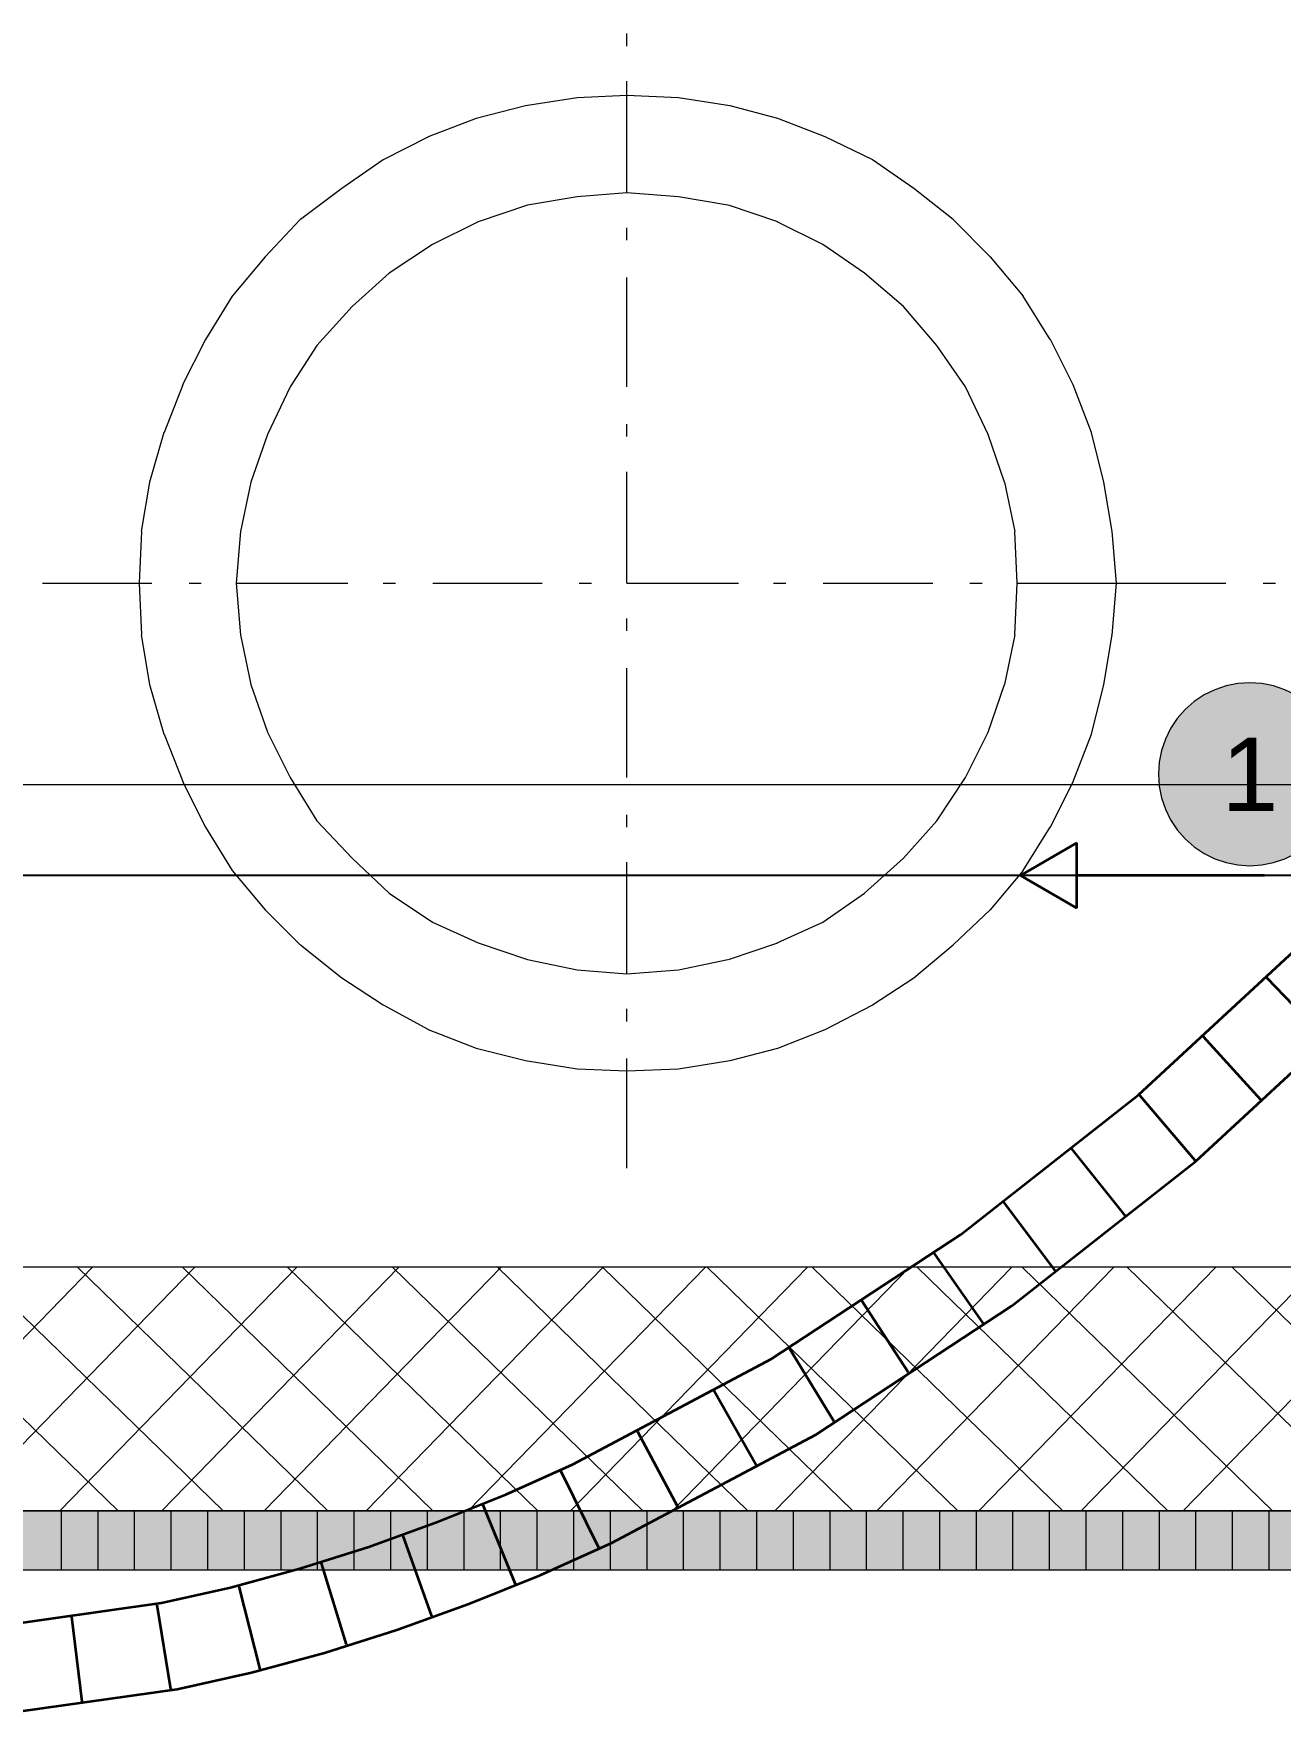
# Model space of a CAD drawing. Extents: x 0 to 1189, y 0 to 841.
# Drawn here: x 825.72 to 851.27, y 446.94 to 481.39 of the extents above; entities that cross this region are included whole.
import ezdxf
from ezdxf.lldxf.tags import DXFTag

# ---------------------------------------------------------------- set-up
doc = ezdxf.new("R2010")
doc.units = 0
doc.layers.get('0').update_dxf_attribs({"lineweight": 35})
for name, color, linetype, lineweight in [('152.0 Kanalisation', 7, 'Continuous', 25), ('211.5 Stahlbeton Kontur', 7, 'Continuous', 25), ('211.5 Stahlbeton Schraffur', 7, 'Continuous', 25), ('225.2 Dämmung Innen', 7, 'Continuous', 25), ('Bemassung', 7, 'Continuous', 25), ('Hilfskörper', 7, 'Continuous', 25)]:
    doc.layers.add(name, color=color, linetype=linetype, lineweight=lineweight)
for name, color, linetype, lineweight, true_color in [('L_Auslass', 7, 'Continuous', 35, 0xababab), ('L_Mass', 5, 'Continuous', 25, 0x0000ff), ('L_Zuluft', 1, 'Continuous', 35, 0xff0000), ('L_Zuluft_eingelegt', 1, 'fein_strichliert', 35, 0xff0000)]:
    doc.layers.add(name, color=color, linetype=linetype, lineweight=lineweight, true_color=true_color)
doc.styles.get("Standard").update_dxf_attribs({"font": 'arial.ttf'})
tags = doc.linetypes.add('fein_strichliert', pattern=[4, 1, -2, 1]).pattern_tags.tags
tags[8:9] = [DXFTag(74, 4), DXFTag(75, 0), DXFTag(340, '0'), DXFTag(46, 0.0), DXFTag(50, 0.0), DXFTag(44, 0.0), DXFTag(45, 0.0)]
tags[6:7] = [DXFTag(74, 4), DXFTag(75, 0), DXFTag(340, '0'), DXFTag(46, 0.0), DXFTag(50, 0.0), DXFTag(44, 0.0), DXFTag(45, 0.0)]
tags[4:5] = [DXFTag(74, 4), DXFTag(75, 0), DXFTag(340, '0'), DXFTag(46, 0.0), DXFTag(50, 0.0), DXFTag(44, 0.0), DXFTag(45, 0.0)]
tags = doc.linetypes.add('Wipeout_Contour', pattern=[1, 0, -1]).pattern_tags.tags
tags[6:7] = [DXFTag(74, 4), DXFTag(75, 0), DXFTag(340, '0'), DXFTag(46, 1.0), DXFTag(50, 0.0), DXFTag(44, 0.0), DXFTag(45, 0.0)]
tags[4:5] = [DXFTag(74, 4), DXFTag(75, 0), DXFTag(340, '0'), DXFTag(46, 1.0), DXFTag(50, 0.0), DXFTag(44, 0.0), DXFTag(45, 0.0)]

# ---------------------------------------------------------------- blocks, each defined once
blk = doc.blocks.new('Referenz-A0SO6TOG06', base_point=(4.401, 96.704))
at = {"layer": '152.0 Kanalisation', "color": 0, "lineweight": 13}
for p, q in [((837.875, 481.136), (837.875, 481.39)), ((837.875, 478.131), (837.875, 480.417)), ((836.852, 480.078), (835.794, 479.909)), ((837.875, 480.12), (836.856, 480.078)), ((838.93, 480.078), (837.875, 480.12)), ((839.985, 479.909), (838.93, 480.078)), ((834.782, 479.655), (833.804, 479.274)), ((835.798, 479.909), (834.782, 479.655)), ((840.966, 479.655), (839.989, 479.909)), ((841.939, 479.274), (840.966, 479.655)), ((833.811, 479.274), (832.877, 478.808)), ((842.913, 478.808), (841.939, 479.274)), ((832.88, 478.808), (832.033, 478.215)), ((843.753, 478.215), (842.906, 478.808)), ((832.03, 478.215), (831.183, 477.58)), ((844.561, 477.58), (843.756, 478.215)), ((835.84, 477.877), (834.824, 477.538)), ((836.852, 478.046), (835.836, 477.877)), ((837.875, 478.131), (836.856, 478.046)), ((838.93, 478.046), (837.875, 478.131)), ((839.943, 477.877), (838.93, 478.046)), ((840.966, 477.538), (839.953, 477.877)), ((831.18, 477.58), (830.46, 476.818)), ((834.824, 477.538), (833.889, 477.072)), ((841.89, 477.072), (840.955, 477.538)), ((845.319, 476.818), (844.557, 477.58)), ((837.875, 477.157), (837.875, 477.411)), ((833.893, 477.072), (833.004, 476.48)), ((842.74, 476.48), (841.89, 477.072)), ((830.464, 476.818), (829.786, 476.014)), ((846.003, 476.014), (845.326, 476.818)), ((833.004, 476.48), (832.245, 475.802)), ((837.875, 474.151), (837.875, 476.395)), ((843.545, 475.802), (842.74, 476.48)), ((829.786, 476.014), (829.239, 475.125)), ((832.245, 475.802), (831.522, 474.998)), ((844.222, 474.998), (843.541, 475.802)), ((846.547, 475.125), (845.996, 476.014)), ((829.236, 475.125), (828.767, 474.194)), ((847.016, 474.194), (846.554, 475.125)), ((831.518, 474.998), (830.972, 474.151)), ((844.815, 474.151), (844.222, 474.998)), ((828.774, 474.194), (828.393, 473.22)), ((830.975, 474.151), (830.506, 473.178)), ((845.277, 473.178), (844.811, 474.151)), ((847.397, 473.22), (847.016, 474.194)), ((837.875, 473.135), (837.875, 473.389)), ((828.386, 473.22), (828.093, 472.204)), ((830.506, 473.178), (830.167, 472.204)), ((845.615, 472.204), (845.28, 473.178)), ((847.651, 472.204), (847.397, 473.22)), ((837.875, 470.13), (837.875, 472.416)), ((828.089, 472.204), (827.917, 471.188)), ((830.167, 472.204), (829.956, 471.188)), ((845.831, 471.188), (845.619, 472.204)), ((847.817, 471.188), (847.647, 472.204)), ((827.924, 471.188), (827.881, 470.13)), ((829.952, 471.188), (829.867, 470.13)), ((845.873, 470.13), (845.827, 471.188)), ((847.908, 470.13), (847.82, 471.188)), ((825.895, 470.13), (828.139, 470.13)), ((827.881, 470.13), (827.924, 469.071)), ((828.901, 470.13), (829.151, 470.13)), ((829.867, 470.13), (832.153, 470.13)), ((829.867, 470.13), (829.952, 469.071)), ((832.88, 470.13), (833.134, 470.13)), ((833.896, 470.13), (836.136, 470.13)), ((836.895, 470.13), (837.149, 470.13)), ((837.872, 470.13), (840.158, 470.13)), ((840.878, 470.13), (841.132, 470.13)), ((841.894, 470.13), (844.141, 470.13)), ((844.899, 470.13), (845.153, 470.13)), ((845.827, 469.071), (845.873, 470.13)), ((845.869, 470.13), (848.155, 470.13)), ((847.82, 469.071), (847.908, 470.13)), ((847.908, 470.13), (850.149, 470.13)), ((848.879, 470.13), (849.136, 470.13)), ((849.891, 470.13), (849.937, 470.13)), ((850.914, 470.13), (851.165, 470.13)), ((837.875, 469.156), (837.875, 469.41)), ((827.917, 469.071), (828.089, 468.055)), ((829.956, 469.071), (830.167, 468.055)), ((845.619, 468.055), (845.831, 469.071)), ((847.647, 468.055), (847.817, 469.071)), ((837.875, 466.15), (837.875, 468.394)), ((828.093, 468.055), (828.386, 467.039)), ((830.167, 468.055), (830.506, 467.082)), ((845.28, 467.082), (845.615, 468.055)), ((847.397, 467.039), (847.651, 468.055)), ((828.393, 467.039), (828.774, 466.066)), ((830.506, 467.082), (830.975, 466.15)), ((844.811, 466.15), (845.277, 467.082)), ((847.016, 466.066), (847.397, 467.039)), ((830.972, 466.15), (831.518, 465.261)), ((844.222, 465.261), (844.815, 466.15)), ((828.767, 466.066), (829.236, 465.134)), ((846.554, 465.134), (847.016, 466.066)), ((829.239, 465.134), (829.786, 464.245)), ((831.522, 465.261), (832.245, 464.499)), ((837.875, 465.134), (837.875, 465.388)), ((843.541, 464.499), (844.222, 465.261)), ((845.996, 464.245), (846.547, 465.134)), ((832.245, 464.499), (833.004, 463.78)), ((842.74, 463.78), (843.545, 464.499)), ((829.786, 464.245), (830.464, 463.441)), ((837.875, 462.129), (837.875, 464.415)), ((845.326, 463.441), (846.003, 464.245)), ((833.004, 463.78), (833.893, 463.187)), ((841.89, 463.187), (842.74, 463.78)), ((830.46, 463.441), (831.18, 462.721)), ((844.557, 462.721), (845.319, 463.441)), ((833.889, 463.187), (834.824, 462.764)), ((840.955, 462.764), (841.89, 463.187)), ((831.183, 462.721), (832.03, 462.044)), ((834.824, 462.764), (835.84, 462.425)), ((839.953, 462.425), (840.966, 462.764)), ((843.756, 462.044), (844.561, 462.721)), ((835.836, 462.425), (836.852, 462.213)), ((838.93, 462.213), (839.943, 462.425)), ((832.033, 462.044), (832.88, 461.494)), ((836.856, 462.213), (837.875, 462.129)), ((837.875, 462.129), (838.93, 462.213)), ((842.906, 461.494), (843.753, 462.044)), ((832.877, 461.494), (833.811, 460.986)), ((837.875, 461.155), (837.875, 461.409)), ((841.939, 460.986), (842.913, 461.494)), ((833.804, 460.986), (834.782, 460.605)), ((840.966, 460.605), (841.939, 460.986)), ((834.782, 460.605), (835.798, 460.351)), ((835.794, 460.351), (836.852, 460.181)), ((837.875, 458.149), (837.875, 460.393)), ((838.93, 460.181), (839.985, 460.351)), ((839.989, 460.351), (840.966, 460.605)), ((836.856, 460.181), (837.875, 460.139)), ((837.875, 460.139), (838.93, 460.181))]:
    blk.add_line(p, q, dxfattribs=at)
at = {"layer": '211.5 Stahlbeton Kontur', "color": 0, "lineweight": 18}
for p, q in [((860.836, 456.12), (619.836, 456.12)), ((619.836, 451.127), (860.836, 451.127))]:
    blk.add_line(p, q, dxfattribs=at)
at = {"layer": '211.5 Stahlbeton Schraffur', "color": 0, "lineweight": 13}
for p, q in [((822.067, 451.127), (826.925, 456.12)), ((827.446, 451.127), (822.314, 456.12)), ((824.16, 451.127), (829.018, 456.12)), ((829.597, 451.127), (824.465, 456.12)), ((826.253, 451.127), (831.11, 456.12)), ((831.748, 451.127), (826.616, 456.12)), ((828.346, 451.127), (833.203, 456.12)), ((833.899, 451.127), (828.767, 456.12)), ((830.438, 451.127), (835.296, 456.12)), ((836.05, 451.127), (830.918, 456.12)), ((832.531, 451.127), (837.389, 456.12)), ((838.201, 451.127), (833.069, 456.12)), ((834.624, 451.127), (839.482, 456.12)), ((840.352, 451.127), (835.22, 456.12)), ((836.717, 451.127), (841.575, 456.12)), ((842.503, 451.127), (837.371, 456.12)), ((838.81, 451.127), (843.667, 456.12)), ((844.654, 451.127), (839.522, 456.12)), ((840.903, 451.127), (845.76, 456.12)), ((846.805, 451.127), (841.673, 456.12)), ((842.995, 451.127), (847.853, 456.12)), ((848.956, 451.127), (843.824, 456.12)), ((845.088, 451.127), (849.946, 456.12)), ((851.107, 451.127), (845.975, 456.12)), ((847.181, 451.127), (852.039, 456.12)), ((853.258, 451.127), (848.126, 456.12)), ((849.274, 451.127), (854.132, 456.12)), ((855.409, 451.127), (850.277, 456.12))]:
    blk.add_line(p, q, dxfattribs=at)
at = {"layer": '225.2 Dämmung Innen', "color": 0, "linetype": 'Wipeout_Contour', "lineweight": 0, "ltscale": 32.549301}
for p, q in [((860.836, 451.127), (782.736, 451.127)), ((782.736, 449.922), (860.836, 449.922))]:
    blk.add_line(p, q, dxfattribs=at)
at = {"layer": '225.2 Dämmung Innen', "color": 0, "lineweight": 13}
for p, q in [((860.836, 451.127), (782.736, 451.127)), ((826.286, 449.922), (826.286, 451.127)), ((827.036, 449.922), (827.036, 451.127)), ((827.786, 449.922), (827.786, 451.127)), ((828.536, 449.922), (828.536, 451.127)), ((829.286, 449.922), (829.286, 451.127)), ((830.036, 449.922), (830.036, 451.127)), ((830.786, 449.922), (830.786, 451.127)), ((831.536, 449.922), (831.536, 451.127)), ((832.286, 449.922), (832.286, 451.127)), ((833.036, 449.922), (833.036, 451.127)), ((833.786, 449.922), (833.786, 451.127)), ((834.536, 449.922), (834.536, 451.127)), ((835.286, 449.922), (835.286, 451.127)), ((836.036, 449.922), (836.036, 451.127)), ((836.786, 449.922), (836.786, 451.127)), ((837.536, 449.922), (837.536, 451.127)), ((838.286, 449.922), (838.286, 451.127)), ((839.036, 449.922), (839.036, 451.127)), ((839.786, 449.922), (839.786, 451.127)), ((840.536, 449.922), (840.536, 451.127)), ((841.286, 449.922), (841.286, 451.127)), ((842.036, 449.922), (842.036, 451.127)), ((842.786, 449.922), (842.786, 451.127)), ((843.536, 449.922), (843.536, 451.127)), ((844.286, 449.922), (844.286, 451.127)), ((845.036, 449.922), (845.036, 451.127)), ((845.786, 449.922), (845.786, 451.127)), ((846.536, 449.922), (846.536, 451.127)), ((847.286, 449.922), (847.286, 451.127)), ((848.036, 449.922), (848.036, 451.127)), ((848.786, 449.922), (848.786, 451.127)), ((849.536, 449.922), (849.536, 451.127)), ((850.286, 449.922), (850.286, 451.127)), ((851.036, 449.922), (851.036, 451.127)), ((782.736, 449.922), (860.836, 449.922))]:
    blk.add_line(p, q, dxfattribs=at)
at = {"layer": '225.2 Dämmung Innen', "color": 7, "linetype": 'Wipeout_Contour', "lineweight": 0, "ltscale": 32.549301, "true_color": 0xffffff}
for points in [[(782.736, 449.922), (860.836, 449.922), (782.736, 451.127)], [(860.836, 449.922), (782.736, 451.127), (860.836, 451.127)]]:
    blk.add_solid(points, dxfattribs=at)
at = {"layer": 'Bemassung', "color": 0, "lineweight": 13}
blk.add_line((860.836, 466.001), (752.736, 466.001), dxfattribs=at)
at = {"layer": 'Hilfskörper', "color": 0, "lineweight": 13}
blk.add_line((809.834, 449.922), (860.836, 449.922), dxfattribs=at)
blk = doc.blocks.new('Pfeil Auslass einzel-A0SO6TOU06', base_point=(845.938, 463.477))
at = {"color": 0, "linetype": 'ByBlock', "lineweight": -2, "ltscale": 0.35}
for p, q in [((845.938, 464.143), (847.093, 464.81)), ((847.093, 463.477), (847.093, 464.81)), ((845.938, 464.143), (847.093, 463.477)), ((850.938, 464.143), (847.093, 464.143))]:
    blk.add_line(p, q, dxfattribs=at)
blk = doc.blocks.new('Positionsnummer-A0SO6TP206', base_point=(848.766, 464.343))
at = {"color": 0, "linetype": 'ByBlock', "lineweight": 18, "ltscale": 0.18}
for p, q in [((849.923, 467.95), (849.703, 467.842)), ((850.156, 468.029), (849.923, 467.95)), ((850.396, 468.077), (850.156, 468.029)), ((850.641, 468.093), (850.396, 468.077)), ((850.886, 468.077), (850.641, 468.093)), ((851.126, 468.029), (850.886, 468.077)), ((851.358, 467.95), (851.126, 468.029)), ((851.578, 467.842), (851.358, 467.95)), ((849.315, 467.544), (849.153, 467.359)), ((849.499, 467.706), (849.315, 467.544)), ((849.703, 467.842), (849.499, 467.706)), ((851.782, 467.706), (851.578, 467.842)), ((851.967, 467.544), (851.782, 467.706)), ((852.128, 467.359), (851.967, 467.544)), ((849.153, 467.359), (849.017, 467.156)), ((852.265, 467.156), (852.128, 467.359)), ((848.909, 466.936), (848.83, 466.703)), ((849.017, 467.156), (848.909, 466.936)), ((852.373, 466.936), (852.265, 467.156)), ((852.452, 466.703), (852.373, 466.936)), ((848.83, 466.703), (848.782, 466.463)), ((852.5, 466.463), (852.452, 466.703)), ((848.782, 466.463), (848.766, 466.218)), ((848.766, 466.218), (848.782, 465.973)), ((852.516, 466.218), (852.5, 466.463)), ((852.5, 465.973), (852.516, 466.218)), ((848.782, 465.973), (848.83, 465.733)), ((852.452, 465.733), (852.5, 465.973)), ((848.83, 465.733), (848.909, 465.5)), ((848.909, 465.5), (849.017, 465.281)), ((852.265, 465.281), (852.373, 465.5)), ((852.373, 465.5), (852.452, 465.733)), ((849.017, 465.281), (849.153, 465.077)), ((852.128, 465.077), (852.265, 465.281)), ((849.153, 465.077), (849.315, 464.892)), ((849.315, 464.892), (849.499, 464.73)), ((851.782, 464.73), (851.967, 464.892)), ((851.967, 464.892), (852.128, 465.077)), ((849.499, 464.73), (849.703, 464.594)), ((849.703, 464.594), (849.923, 464.486)), ((849.923, 464.486), (850.156, 464.407)), ((851.126, 464.407), (851.358, 464.486)), ((851.358, 464.486), (851.578, 464.594)), ((851.578, 464.594), (851.782, 464.73)), ((850.156, 464.407), (850.396, 464.359)), ((850.396, 464.359), (850.641, 464.343)), ((850.641, 464.343), (850.886, 464.359)), ((850.886, 464.359), (851.126, 464.407))]:
    blk.add_line(p, q, dxfattribs=at)
at = {"color": 7, "linetype": 'ByBlock', "lineweight": -2, "ltscale": 0.35, "true_color": 0xffffff}
for points in [[(851.606, 467.825), (849.68, 467.825), (851.517, 467.873)], [(849.68, 467.825), (851.517, 467.873), (849.76, 467.873)], [(851.517, 467.873), (849.76, 467.873), (851.436, 467.916)], [(849.76, 467.873), (851.436, 467.916), (849.852, 467.916)], [(851.436, 467.916), (849.852, 467.916), (851.341, 467.955)], [(849.852, 467.916), (851.341, 467.955), (849.934, 467.955)], [(851.341, 467.955), (849.934, 467.955), (851.257, 467.989)], [(849.934, 467.955), (851.257, 467.989), (850.032, 467.989)], [(851.257, 467.989), (850.032, 467.989), (851.156, 468.018)], [(850.032, 467.989), (851.156, 468.018), (850.117, 468.018)], [(851.156, 468.018), (850.117, 468.018), (851.071, 468.043)], [(850.117, 468.018), (851.071, 468.043), (850.221, 468.043)], [(851.071, 468.043), (850.221, 468.043), (850.963, 468.063)], [(850.221, 468.043), (850.963, 468.063), (850.305, 468.063)], [(850.963, 468.063), (850.305, 468.063), (850.882, 468.077)], [(850.305, 468.063), (850.882, 468.077), (850.419, 468.077)], [(850.882, 468.077), (850.419, 468.077), (850.753, 468.087)], [(850.419, 468.077), (850.753, 468.087), (850.496, 468.087)], [(850.753, 468.087), (850.496, 468.087), (850.689, 468.092)], [(852.049, 467.456), (849.236, 467.456), (851.98, 467.527)], [(849.236, 467.456), (851.98, 467.527), (849.298, 467.527)], [(851.98, 467.527), (849.298, 467.527), (851.914, 467.594)], [(849.298, 467.527), (851.914, 467.594), (849.371, 467.594)], [(851.914, 467.594), (849.371, 467.594), (851.838, 467.658)], [(849.371, 467.594), (851.838, 467.658), (849.44, 467.658)], [(851.838, 467.658), (849.44, 467.658), (851.766, 467.718)], [(849.44, 467.658), (851.766, 467.718), (849.52, 467.718)], [(851.766, 467.718), (849.52, 467.718), (851.683, 467.774)], [(849.52, 467.718), (851.683, 467.774), (849.594, 467.774)], [(851.683, 467.774), (849.594, 467.774), (851.606, 467.825)], [(849.594, 467.774), (851.606, 467.825), (849.68, 467.825)], [(852.273, 467.142), (849.012, 467.142), (852.22, 467.224)], [(849.012, 467.142), (852.22, 467.224), (849.059, 467.224)], [(852.22, 467.224), (849.059, 467.224), (852.169, 467.304)], [(849.059, 467.224), (852.169, 467.304), (849.116, 467.304)], [(852.169, 467.304), (849.116, 467.304), (852.108, 467.382)], [(849.116, 467.304), (852.108, 467.382), (849.171, 467.382)], [(852.108, 467.382), (849.171, 467.382), (852.049, 467.456)], [(849.171, 467.382), (852.049, 467.456), (849.236, 467.456)], [(852.427, 466.788), (848.857, 466.788), (852.393, 466.879)], [(848.857, 466.788), (852.393, 466.879), (848.886, 466.879)], [(852.393, 466.879), (848.886, 466.879), (852.359, 466.969)], [(848.886, 466.879), (852.359, 466.969), (848.925, 466.969)], [(852.359, 466.969), (848.925, 466.969), (852.315, 467.056)], [(848.925, 466.969), (852.315, 467.056), (848.964, 467.056)], [(852.315, 467.056), (848.964, 467.056), (852.273, 467.142)], [(848.964, 467.056), (852.273, 467.142), (849.012, 467.142)], [(852.506, 466.411), (848.778, 466.411), (852.491, 466.507)], [(848.778, 466.411), (852.491, 466.507), (848.788, 466.507)], [(852.491, 466.507), (848.788, 466.507), (852.476, 466.602)], [(848.788, 466.507), (852.476, 466.602), (848.808, 466.602)], [(852.476, 466.602), (848.808, 466.602), (852.451, 466.696)], [(848.808, 466.602), (852.451, 466.696), (848.828, 466.696)], [(852.451, 466.696), (848.828, 466.696), (852.427, 466.788)], [(848.828, 466.696), (852.427, 466.788), (848.857, 466.788)], [(852.511, 466.315), (848.768, 466.315), (852.506, 466.411)], [(848.768, 466.315), (852.506, 466.411), (848.778, 466.411)], [(852.516, 466.218), (848.768, 466.218), (852.511, 466.315)], [(848.768, 466.218), (852.511, 466.315), (848.768, 466.315)], [(852.511, 466.121), (848.768, 466.121), (852.516, 466.218)], [(848.768, 466.121), (852.516, 466.218), (848.768, 466.218)], [(848.778, 466.025), (852.511, 466.121), (848.768, 466.121)], [(852.506, 466.025), (848.778, 466.025), (852.511, 466.121)], [(848.788, 465.929), (852.506, 466.025), (848.778, 466.025)], [(852.491, 465.929), (848.788, 465.929), (852.506, 466.025)], [(848.808, 465.834), (852.491, 465.929), (848.788, 465.929)], [(852.476, 465.834), (848.808, 465.834), (852.491, 465.929)], [(848.828, 465.74), (852.476, 465.834), (848.808, 465.834)], [(852.451, 465.74), (848.828, 465.74), (852.476, 465.834)], [(848.857, 465.648), (852.451, 465.74), (848.828, 465.74)], [(852.427, 465.648), (848.857, 465.648), (852.451, 465.74)], [(848.886, 465.557), (852.427, 465.648), (848.857, 465.648)], [(852.393, 465.557), (848.886, 465.557), (852.427, 465.648)], [(848.925, 465.467), (852.393, 465.557), (848.886, 465.557)], [(852.359, 465.467), (848.925, 465.467), (852.393, 465.557)], [(848.964, 465.38), (852.359, 465.467), (848.925, 465.467)], [(852.315, 465.38), (848.964, 465.38), (852.359, 465.467)], [(849.012, 465.294), (852.315, 465.38), (848.964, 465.38)], [(852.273, 465.294), (849.012, 465.294), (852.315, 465.38)], [(849.059, 465.212), (852.273, 465.294), (849.012, 465.294)], [(852.22, 465.212), (849.059, 465.212), (852.273, 465.294)], [(849.116, 465.132), (852.22, 465.212), (849.059, 465.212)], [(852.169, 465.132), (849.116, 465.132), (852.22, 465.212)], [(849.171, 465.054), (852.169, 465.132), (849.116, 465.132)], [(852.108, 465.054), (849.171, 465.054), (852.169, 465.132)], [(849.236, 464.98), (852.108, 465.054), (849.171, 465.054)], [(852.049, 464.98), (849.236, 464.98), (852.108, 465.054)], [(849.298, 464.909), (852.049, 464.98), (849.236, 464.98)], [(851.98, 464.909), (849.298, 464.909), (852.049, 464.98)], [(849.371, 464.842), (851.98, 464.909), (849.298, 464.909)], [(851.914, 464.842), (849.371, 464.842), (851.98, 464.909)], [(849.44, 464.778), (851.914, 464.842), (849.371, 464.842)], [(851.838, 464.778), (849.44, 464.778), (851.914, 464.842)], [(849.52, 464.718), (851.838, 464.778), (849.44, 464.778)], [(851.766, 464.718), (849.52, 464.718), (851.838, 464.778)], [(849.594, 464.662), (851.766, 464.718), (849.52, 464.718)], [(851.683, 464.662), (849.594, 464.662), (851.766, 464.718)], [(849.68, 464.611), (851.683, 464.662), (849.594, 464.662)], [(851.606, 464.611), (849.68, 464.611), (851.683, 464.662)], [(849.76, 464.563), (851.606, 464.611), (849.68, 464.611)], [(851.517, 464.563), (849.76, 464.563), (851.606, 464.611)], [(849.852, 464.52), (851.517, 464.563), (849.76, 464.563)], [(851.436, 464.52), (849.852, 464.52), (851.517, 464.563)], [(849.934, 464.481), (851.436, 464.52), (849.852, 464.52)], [(851.341, 464.481), (849.934, 464.481), (851.436, 464.52)], [(850.032, 464.447), (851.341, 464.481), (849.934, 464.481)], [(851.257, 464.447), (850.032, 464.447), (851.341, 464.481)], [(850.117, 464.418), (851.257, 464.447), (850.032, 464.447)], [(851.156, 464.418), (850.117, 464.418), (851.257, 464.447)], [(850.221, 464.393), (851.156, 464.418), (850.117, 464.418)], [(851.071, 464.393), (850.221, 464.393), (851.156, 464.418)], [(850.305, 464.373), (851.071, 464.393), (850.221, 464.393)], [(850.963, 464.373), (850.305, 464.373), (851.071, 464.393)], [(850.419, 464.359), (850.963, 464.373), (850.305, 464.373)], [(850.882, 464.359), (850.419, 464.359), (850.963, 464.373)], [(850.496, 464.349), (850.882, 464.359), (850.419, 464.359)], [(850.753, 464.349), (850.496, 464.349), (850.882, 464.359)], [(850.689, 464.344), (850.753, 464.349), (850.496, 464.349)]]:
    blk.add_solid(points, dxfattribs=at)
at = {"color": 0, "linetype": 'ByBlock', "lineweight": 18, "ltscale": 0.18, "insert": (849.476, 466.968), "char_height": 1.5, "attachment_point": 1}
blk.add_mtext('{\\fArial; 1 }', dxfattribs=at)
blk = doc.blocks.new('Lüftungsrohr ComfoTube 90_ Rolle à 50 m-A0SO6TQY06', base_point=(765.422, 446.828))
at = {"color": 0, "linetype": 'ByBlock', "lineweight": -2, "ltscale": 0.35}
for p, q in [((848.357, 459.653), (851.726, 462.767)), ((850.985, 462.047), (852.198, 460.791)), ((849.524, 458.285), (852.971, 461.472)), ((849.683, 460.844), (850.856, 459.551)), ((844.714, 456.789), (848.357, 459.653)), ((848.381, 459.64), (849.514, 458.312)), ((845.764, 455.33), (849.524, 458.285)), ((846.988, 458.545), (848.078, 457.181)), ((845.594, 457.449), (846.641, 456.052)), ((840.836, 454.241), (844.714, 456.789)), ((844.168, 456.4), (845.17, 454.97)), ((841.752, 452.694), (845.764, 455.33)), ((842.688, 455.428), (843.641, 453.965)), ((841.209, 454.456), (842.112, 452.961)), ((836.761, 452.076), (840.836, 454.241)), ((839.66, 453.588), (840.523, 452.07)), ((838.089, 452.754), (838.914, 451.215)), ((837.55, 450.462), (841.752, 452.694)), ((835.39, 451.463), (836.761, 452.076)), ((836.517, 451.939), (837.291, 450.374)), ((833.993, 450.899), (835.39, 451.463)), ((834.922, 451.247), (835.585, 449.632)), ((832.586, 450.391), (833.993, 450.899)), ((831.17, 449.944), (832.586, 450.391)), ((833.279, 450.615), (833.869, 448.972)), ((836.093, 449.811), (837.55, 450.462)), ((831.611, 450.057), (832.123, 448.388)), ((829.748, 449.559), (831.17, 449.944)), ((834.635, 449.221), (836.093, 449.811)), ((828.337, 449.243), (829.748, 449.559)), ((829.921, 449.58), (830.349, 447.887)), ((824.71, 448.73), (828.337, 449.243)), ((826.489, 448.956), (826.704, 447.223)), ((828.239, 449.204), (828.519, 447.48)), ((833.161, 448.69), (834.635, 449.221)), ((831.676, 448.22), (833.161, 448.69)), ((830.18, 447.815), (831.676, 448.22)), ((828.66, 447.475), (830.18, 447.815)), ((824.862, 446.937), (828.66, 447.475))]:
    blk.add_line(p, q, dxfattribs=at)
blk = doc.blocks.new('Maß-A0SO6TT406', base_point=(714.254, 455.59))
at = {"color": 0, "linetype": 'ByBlock', "lineweight": -2, "ltscale": 0.25}
blk.add_line((885.712, 464.144), (714.254, 464.144), dxfattribs=at)

msp = doc.modelspace()

# ---------------------------------------------------------------- block references
at = {"color": 8, "lineweight": 25, "ltscale": 0.25, "true_color": 0x808080}
msp.add_blockref('Referenz-A0SO6TOG06', (4.401, 96.704), dxfattribs=at)
at = {"layer": 'L_Auslass', "ltscale": 0.35}
msp.add_blockref('Positionsnummer-A0SO6TP206', (848.766, 464.343), dxfattribs=at)
at = {"layer": 'L_Mass', "ltscale": 0.25}
msp.add_blockref('Maß-A0SO6TT406', (714.254, 455.59), dxfattribs=at)
at = {"layer": 'L_Zuluft', "ltscale": 0.35}
msp.add_blockref('Pfeil Auslass einzel-A0SO6TOU06', (845.938, 463.477), dxfattribs=at)
at = {"layer": 'L_Zuluft_eingelegt', "linetype": 'Continuous', "ltscale": 0.35}
msp.add_blockref('Lüftungsrohr ComfoTube 90_ Rolle à 50 m-A0SO6TQY06', (765.422, 446.828), dxfattribs=at)

doc.saveas('drawing.dxf')
